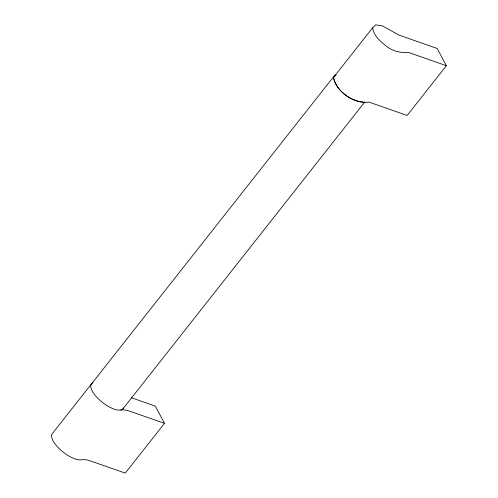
<?xml version="1.0" encoding="UTF-8"?>
<svg xmlns="http://www.w3.org/2000/svg" width="498" height="498" viewBox="0 0 498 498"><rect width="100%" height="100%" fill="white"/><g stroke="black" fill="none" stroke-linecap="round" stroke-linejoin="round"><path stroke-width="0.75" d="M363.372 102.158C350.76 101.2 335.851 90.219 333.504 77.427L372.728 27.67L375.729 24.9L382.333 25.815L399.097 35.134L437.213 48.499L446.364 65.705L407.146 115.468L369.03 102.102C354.42 104.381 336.019 91.85 333.504 77.427L334.482 75.609L335.839 74.974M334.482 75.609L52.614 433.241A20.107 7.812 38.2 0 0 60.295 449.675A20.107 7.812 38.2 0 0 81.498 459.791L82.793 459.635A29.345 11.398 38.2 0 1 89.26 460.532L125.272 473.1L164.496 423.337L155.345 406.131L131.348 397.715M122.745 409.088L364.916 101.822M333.504 77.427L336.013 75.123M120.715 410.035L122.01 409.873A29.345 11.398 38.2 0 1 128.478 410.769L164.496 423.337M446.364 65.705L408.248 52.346C400.884 53.056 393.663 51.362 387.55 47.129C381.207 42.044 373.612 36.391 372.728 27.67M123.523 407.962A20.107 7.812 38.2 0 1 101.48 401.631A20.107 7.812 38.2 0 1 93.076 382.744"/></g></svg>
